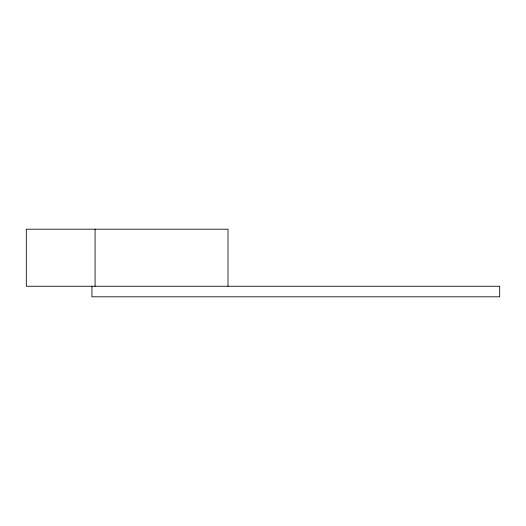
<?xml version="1.0" encoding="UTF-8"?>
<svg xmlns="http://www.w3.org/2000/svg" width="526" height="526" viewBox="0 0 526 526"><rect width="100%" height="100%" fill="white"/><g stroke="black" fill="none" stroke-linecap="round" stroke-linejoin="round"><path stroke-width="0.79" d="M228.008 286.243L228.008 229.191L26.3 229.191L26.3 286.243L499.7 286.243L499.7 296.809L91.945 296.809L91.945 286.243M95.081 229.191L95.081 286.243"/></g></svg>
